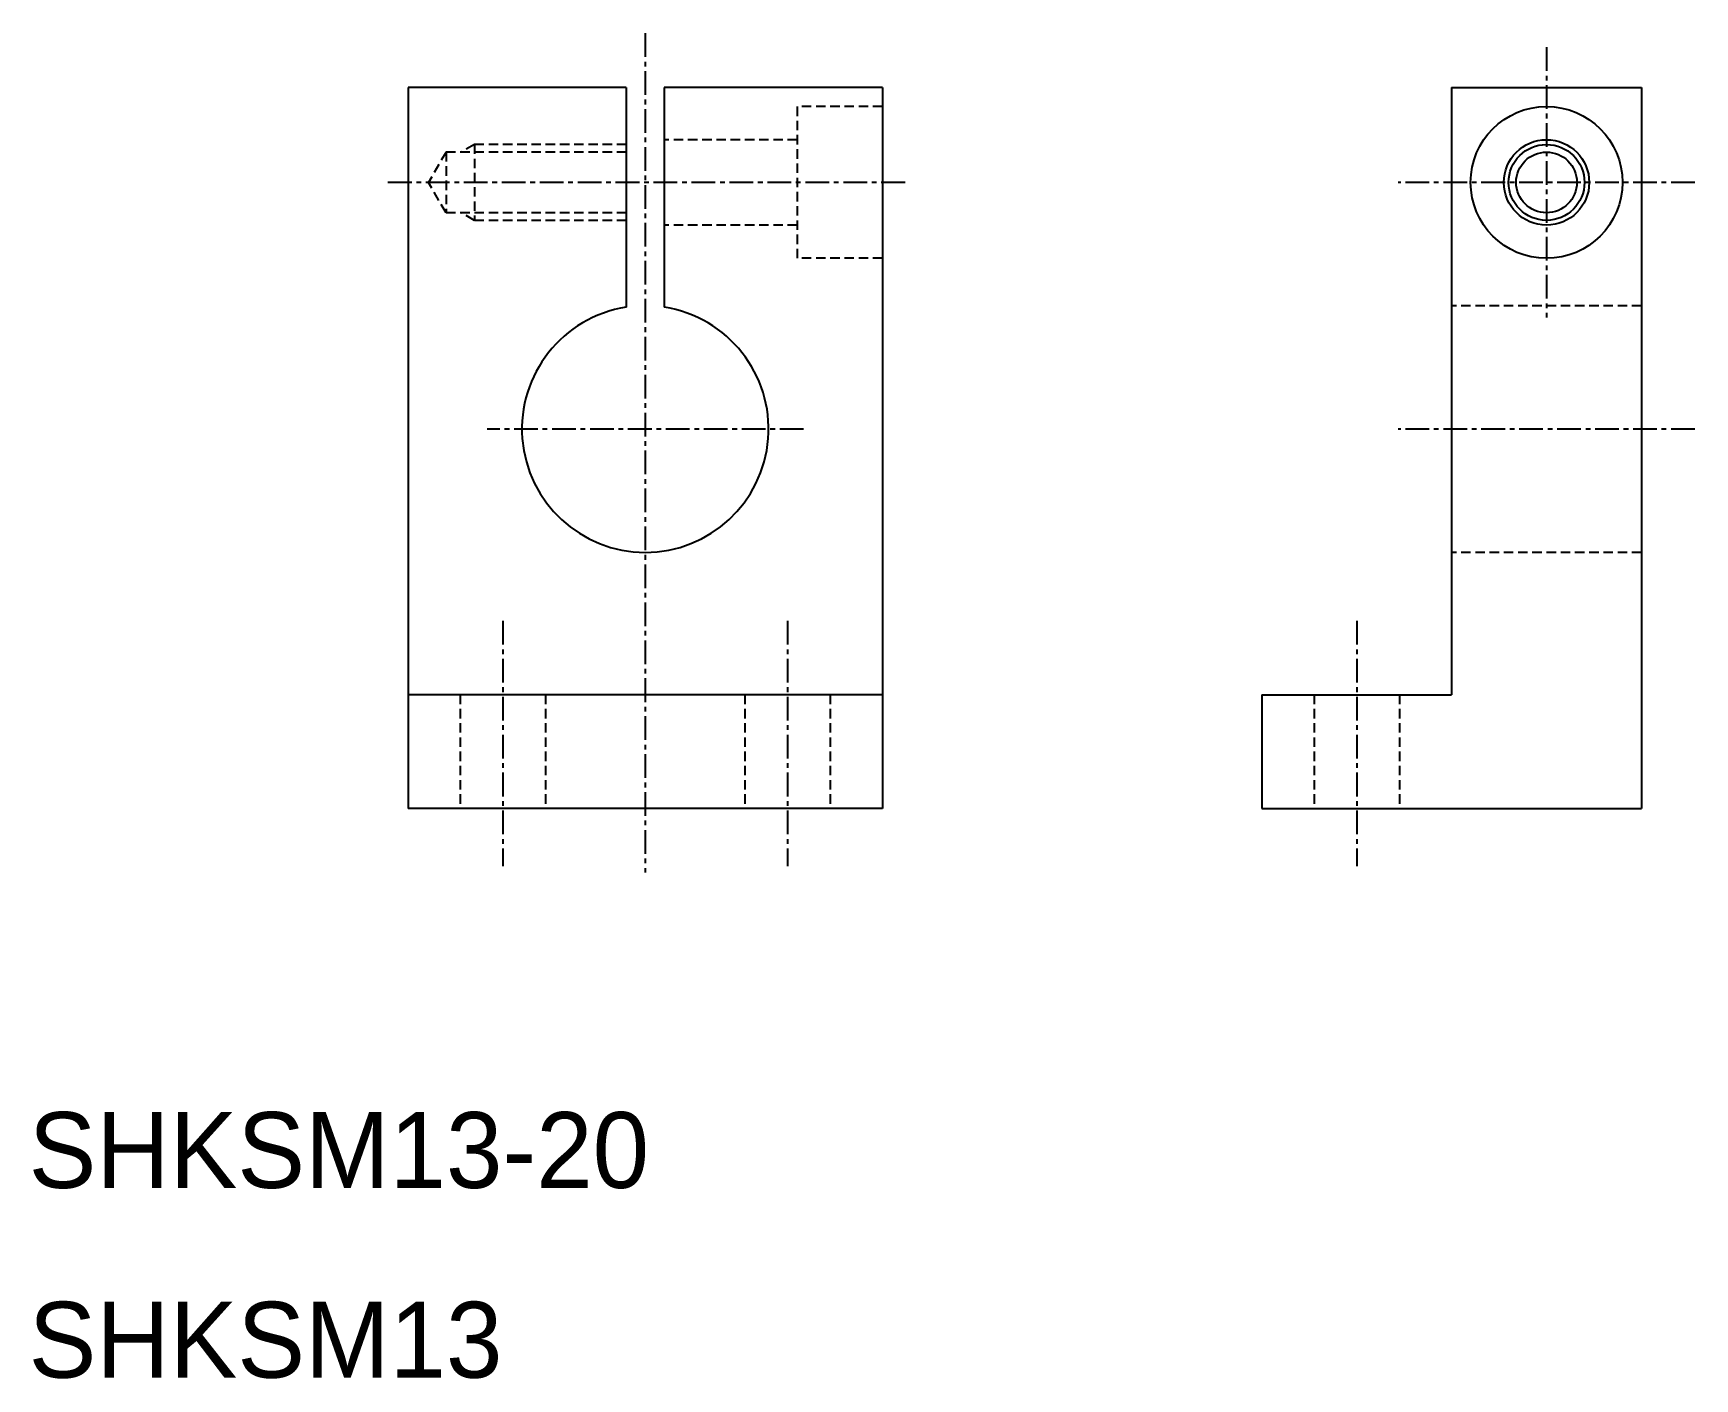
# Model space of a CAD drawing. Extents: x 10.2 to 97.8, y 9.9 to 80.9.
import ezdxf

# ---------------------------------------------------------------- set-up
doc = ezdxf.new("R2010")
doc.units = 0
doc.linetypes.add('CENTER', pattern=[2, 1.25, -0.25, 0.25, -0.25])
doc.linetypes.add('DASHED', pattern=[0.75, 0.5, -0.25])
doc.layers.get('0').update_dxf_attribs({"linetype": 'CONTINUOUS'})
doc.layers.add('CENTER', color=1, linetype='CENTER')

msp = doc.modelspace()

# ---------------------------------------------------------------- linework, layer by layer
at = {"color": 7, "linetype": 'CONTINUOUS'}
for p, q in [((30, 78), (30, 40)), ((41.5, 78), (30, 78)), ((41.5, 78), (41.5, 66.423)), ((55, 78), (43.5, 78)), ((43.5, 78), (43.5, 66.423)), ((55, 78), (55, 40)), ((85, 78), (85, 46)), ((85, 78), (95, 78)), ((95, 78), (95, 40)), ((55, 46), (30, 46)), ((75, 46), (85, 46)), ((75, 46), (75, 40)), ((55, 40), (30, 40)), ((42.5, 40), (42.5, 40)), ((48.75, 40), (48.75, 40)), ((75, 40), (95, 40))]:
    msp.add_line(p, q, dxfattribs=at)
at = {"color": 3, "linetype": 'DASHED'}
for p, q in [((55, 77), (50.5, 77)), ((50.5, 77), (50.5, 69)), ((32, 74.6), (31.076, 73)), ((41.5, 74.6), (32, 74.6)), ((32, 74.6), (32, 71.4)), ((33.5, 75), (32.807, 74.6)), ((41.5, 75), (33.5, 75)), ((33.5, 75), (33.5, 71)), ((50.5, 75.25), (43.5, 75.25)), ((32, 71.4), (31.076, 73)), ((41.5, 71.4), (32, 71.4)), ((33.5, 71), (32.807, 71.4)), ((41.5, 71), (33.5, 71)), ((50.5, 70.75), (43.5, 70.75)), ((55, 69), (50.5, 69)), ((95, 66.5), (85, 66.5)), ((95, 53.5), (85, 53.5)), ((32.75, 46), (32.75, 40)), ((37.25, 46), (37.25, 40)), ((47.75, 46), (47.75, 40)), ((52.25, 46), (52.25, 40)), ((77.75, 46), (77.75, 40)), ((82.25, 46), (82.25, 40))]:
    msp.add_line(p, q, dxfattribs=at)
at = {"color": 7, "linetype": 'CONTINUOUS'}
for radius in [4, 2.25, 1.6]:
    msp.add_circle((90, 73), radius, dxfattribs=at)
at = {"color": 3, "linetype": 'CONTINUOUS'}
msp.add_circle((90, 73), 2, dxfattribs=at)
at = {"color": 7, "linetype": 'CONTINUOUS'}
msp.add_arc((42.5, 60), 6.5, 98.84988, 81.15012, dxfattribs=at)
at = {"layer": 'CENTER', "color": 1, "linetype": 'CENTER'}
for p, q in [((42.5, 80.864), (42.5, 36.631)), ((90, 80.126), (90, 65.874)), ((56.189, 73), (28.811, 73)), ((97.813, 73), (82.187, 73)), ((50.838, 60), (34.162, 60)), ((97.813, 60), (82.187, 60)), ((35, 49.89), (35, 36.955)), ((50, 49.89), (50, 36.955)), ((80, 49.89), (80, 36.955))]:
    msp.add_line(p, q, dxfattribs=at)

# ---------------------------------------------------------------- texts
at = {"color": 7, "linetype": 'CONTINUOUS'}
for s, p in [('SHKSM13-20', (10, 20)), ('SHKSM13', (10, 10))]:
    msp.add_text(s, height=4, dxfattribs=at).set_placement(p)

doc.saveas('drawing.dxf')
